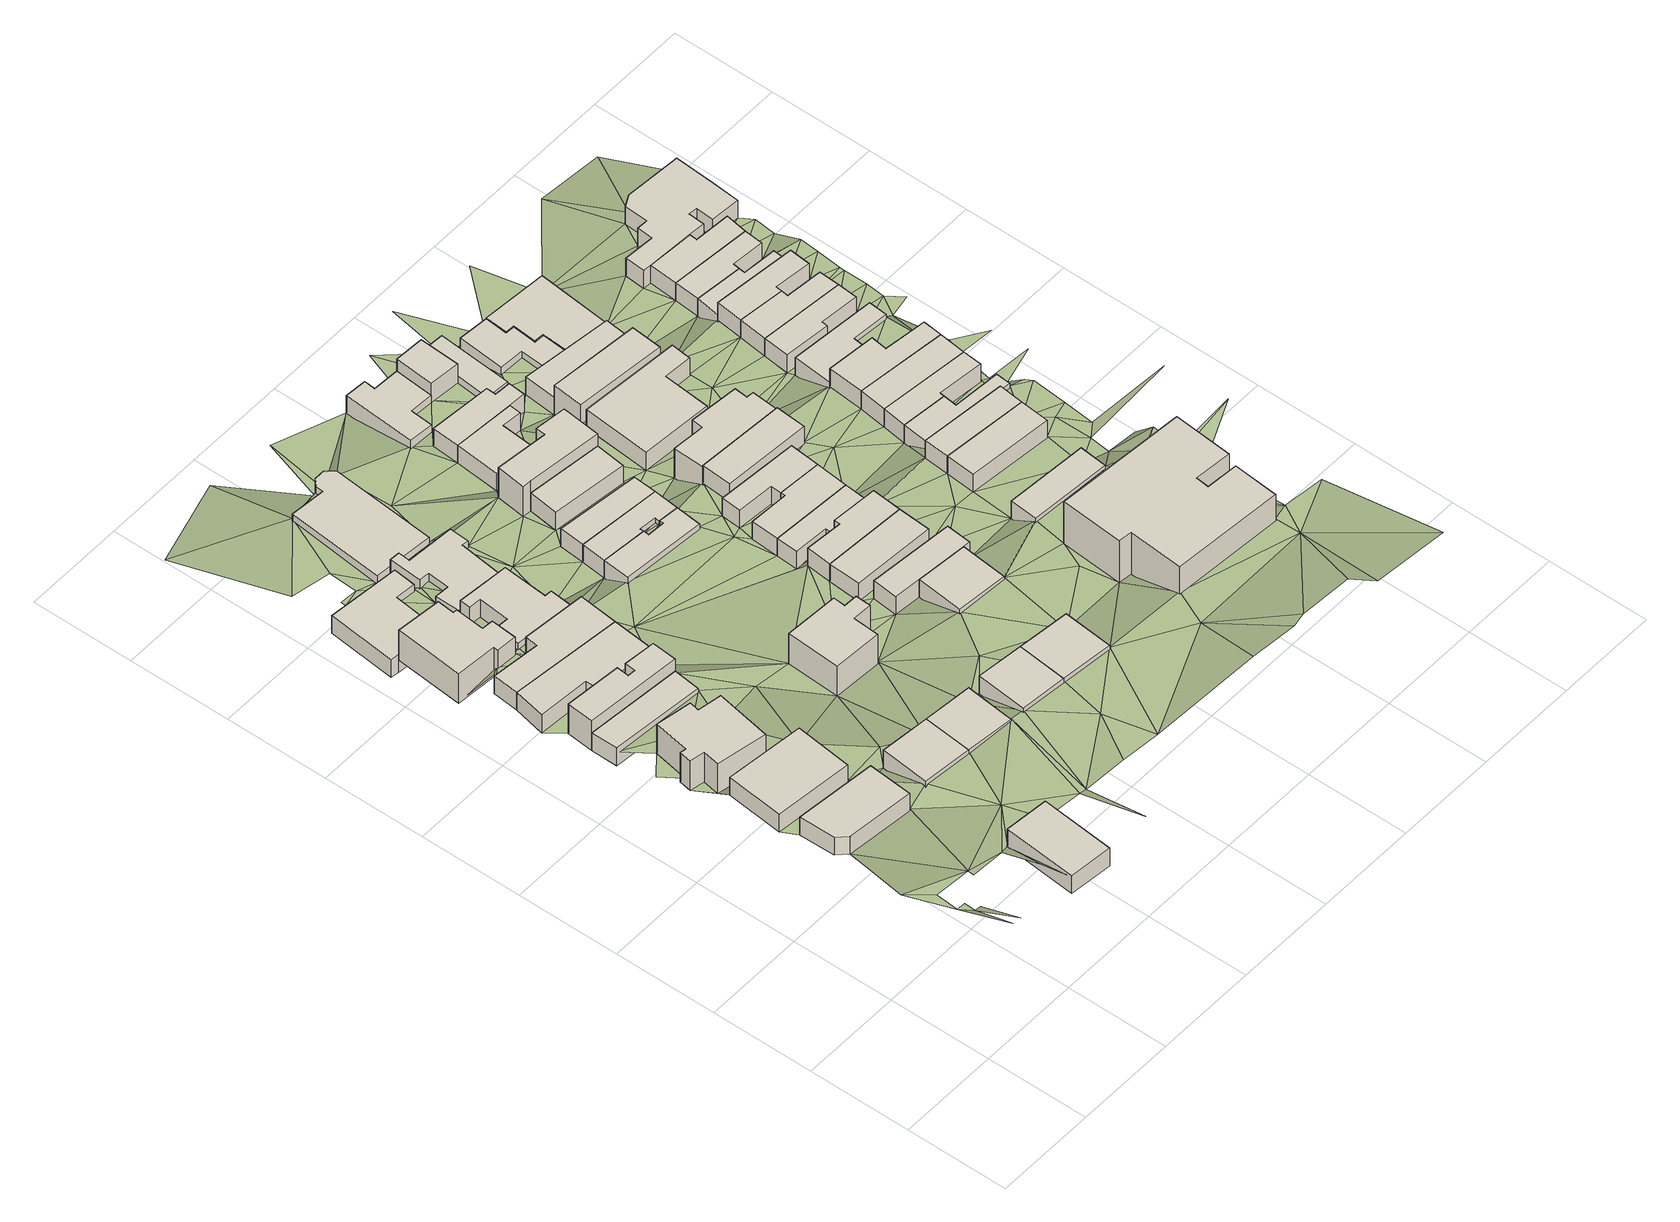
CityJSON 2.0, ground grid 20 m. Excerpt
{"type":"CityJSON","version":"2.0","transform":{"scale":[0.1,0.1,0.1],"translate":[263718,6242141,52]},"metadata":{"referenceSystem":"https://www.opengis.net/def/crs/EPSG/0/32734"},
"CityObjects":{
"building1":{"type":"Building","attributes":{"building":"retail","building:levels":1,"building_height":4.1,"plus_code":"4FRW3C8V+7G9","ground_height":68.25,"roof_height":72.35},"geometry":[{"type":"Solid","lod":"1","boundaries":[[[[0,1,2,3]],[[1,4,5,2]],[[4,6,7,5]],[[6,8,9,7]],[[8,0,3,9]],[[3,2,5,7,9]],[[8,6,4,1,0]]]]}]},
"building2":{"type":"Building","attributes":{"address":"18 Coronation Road Walmer Estate Cape Town","building":"house","building:levels":1,"building_height":4.1,"plus_code":"4FRW3C8V+4HW","ground_height":72.32,"roof_height":76.42},"geometry":[{"type":"Solid","lod":"1","boundaries":[[[[10,11,12,13]],[[11,14,15,12]],[[14,16,17,15]],[[16,10,13,17]],[[13,12,15,17]],[[16,14,11,10]]]]}]},
"building3":{"type":"Building","attributes":{"address":"Walmer Estate Cape Town","building":"house","building:levels":1,"building_height":4.1,"plus_code":"4FRW3C8V+8G4","ground_height":68.25,"roof_height":72.35},"geometry":[{"type":"Solid","lod":"1","boundaries":[[[[18,19,20,21]],[[19,22,23,20]],[[22,24,25,23]],[[24,18,21,25]],[[21,20,23,25]],[[24,22,19,18]]]]}]},
"building4":{"type":"Building","attributes":{"address":"59 Upper Park Road Walmer Estate Cape Town","building":"house","building:levels":2,"building_height":6.9,"plus_code":"4FRW3C8V+9G8","ground_height":65,"roof_height":71.9},"geometry":[{"type":"Solid","lod":"1","boundaries":[[[[26,27,28,29]],[[27,30,31,28]],[[30,32,33,31]],[[32,34,35,33]],[[34,36,37,35]],[[36,38,39,37]],[[38,40,41,39]],[[40,42,43,41]],[[42,44,45,43]],[[44,26,29,45]],[[29,28,31,33,35,37,39,41,43,45]],[[44,42,40,38,36,34,32,30,27,26]]]]}]},
"building5":{"type":"Building","attributes":{"address":"57 Upper Park Road Walmer Estate Cape Town","building":"house","building:levels":1,"building_height":4.1,"plus_code":"4FRW3C8V+CG9","ground_height":61.84,"roof_height":65.94},"geometry":[{"type":"Solid","lod":"1","boundaries":[[[[46,47,48,49]],[[47,50,51,48]],[[50,52,53,51]],[[52,46,49,53]],[[49,48,51,53]],[[52,50,47,46]]]]}]},
"building6":{"type":"Building","attributes":{"address":"55 Upper Park Road Walmer Estate Cape Town","building":"house","building:levels":2,"building_height":6.9,"plus_code":"4FRW3C8V+CGP","ground_height":61.84,"roof_height":68.74},"geometry":[{"type":"Solid","lod":"1","boundaries":[[[[47,46,54,55]],[[46,56,57,54]],[[56,58,59,57]],[[58,60,61,59]],[[60,62,63,61]],[[62,64,65,63]],[[64,66,67,65]],[[66,47,55,67]],[[55,54,57,59,61,63,65,67]],[[66,64,62,60,58,56,46,47]]]]}]},
"building7":{"type":"Building","attributes":{"address":"Walmer Estate Cape Town","building":"house","building:levels":1,"building_height":4.1,"plus_code":"4FRW3C8V+7J2","ground_height":68.68,"roof_height":72.78},"geometry":[{"type":"Solid","lod":"1","boundaries":[[[[68,69,70,71]],[[69,72,73,70]],[[72,74,75,73]],[[74,68,71,75]],[[71,70,73,75]],[[74,72,69,68]]]]}]},
"building8":{"type":"Building","attributes":{"address":"49A Upper Park Road Walmer Estate Cape Town","building":"house","building:levels":2,"building_height":6.9,"plus_code":"4FRW3C8V+GGR","ground_height":58.74,"roof_height":65.64},"geometry":[{"type":"Solid","lod":"1","boundaries":[[[[76,77,78,79]],[[77,80,81,78]],[[80,82,83,81]],[[82,84,85,83]],[[84,86,87,85]],[[86,88,89,87]],[[88,90,91,89]],[[90,92,93,91]],[[92,94,95,93]],[[94,76,79,95]],[[79,78,81,83,85,87,89,91,93,95]],[[94,92,90,88,86,84,82,80,77,76]]]]}]},
"building9":{"type":"Building","attributes":{"address":"53 Upper Park Road Walmer Estate Cape Town","building":"house","building:levels":1,"building_height":4.1,"plus_code":"4FRW3C8V+FG9","ground_height":61.84,"roof_height":65.94},"geometry":[{"type":"Solid","lod":"1","boundaries":[[[[96,97,98,99]],[[97,100,101,98]],[[100,102,103,101]],[[102,104,105,103]],[[104,106,107,105]],[[106,96,99,107]],[[99,98,101,103,105,107]],[[106,104,102,100,97,96]]]]}]},
"building10":{"type":"Building","attributes":{"address":"51 Upper Park Road Walmer Estate Cape Town","building":"house","building:levels":1,"building_height":4.1,"plus_code":"4FRW3C8V+FGX","ground_height":61.84,"roof_height":65.94},"geometry":[{"type":"Solid","lod":"1","boundaries":[[[[96,106,107,99]],[[106,108,109,107]],[[108,110,111,109]],[[110,112,113,111]],[[112,114,115,113]],[[114,96,99,115]],[[99,107,109,111,113,115]],[[114,112,110,108,106,96]]]]}]},
"building11":{"type":"Building","attributes":{"address":"49 Upper Park Road Walmer Estate Cape Town","building":"house","building:levels":1,"building_height":4.1,"plus_code":"4FRW3C8V+HGJ","ground_height":55.81,"roof_height":59.91},"geometry":[{"type":"Solid","lod":"1","boundaries":[[[[116,117,118,119]],[[117,120,121,118]],[[120,122,123,121]],[[122,124,125,123]],[[124,126,127,125]],[[126,128,129,127]],[[128,130,131,129]],[[130,132,133,131]],[[132,134,135,133]],[[134,116,119,135]],[[119,118,121,123,125,127,129,131,133,135]],[[134,132,130,128,126,124,122,120,117,116]]]]}]},
"building12":{"type":"Building","attributes":{"address":"Walmer Estate Cape Town","building":"house","building:levels":1,"building_height":4.1,"plus_code":"4FRW3C8V+7J5","ground_height":68.68,"roof_height":72.78},"geometry":[{"type":"Solid","lod":"1","boundaries":[[[[68,74,75,71]],[[74,136,137,75]],[[136,138,139,137]],[[138,68,71,139]],[[71,75,137,139]],[[138,136,74,68]]]]}]},
"building13":{"type":"Building","attributes":{"address":"52 Upper Coventry Road Walmer Estate Cape Town","building":"house","building:levels":1,"building_height":4.1,"plus_code":"4FRW3C8V+GHW","ground_height":58.74,"roof_height":62.84},"geometry":[{"type":"Solid","lod":"1","boundaries":[[[[140,141,142,143]],[[141,144,145,142]],[[144,146,147,145]],[[146,148,149,147]],[[148,150,151,149]],[[150,152,153,151]],[[152,154,155,153]],[[154,156,157,155]],[[156,158,159,157]],[[158,140,143,159]],[[143,142,145,147,149,151,153,155,157,159]],[[158,156,154,152,150,148,146,144,141,140]]]]}]},
"building14":{"type":"Building","attributes":{"address":"50 Upper Coventry Road Walmer Estate Cape Town","building":"house","building:levels":1,"building_height":4.1,"plus_code":"4FRW3C8V+HHP","ground_height":56.16,"roof_height":60.26},"geometry":[{"type":"Solid","lod":"1","boundaries":[[[[160,161,162,163]],[[161,164,165,162]],[[164,166,167,165]],[[166,168,169,167]],[[168,170,171,169]],[[170,172,173,171]],[[172,174,175,173]],[[174,176,177,175]],[[176,178,179,177]],[[178,180,181,179]],[[180,182,183,181]],[[182,160,163,183]],[[163,162,165,167,169,171,173,175,177,179,181,183]],[[182,180,178,176,174,172,170,168,166,164,161,160]]]]}]},
"building15":{"type":"Building","attributes":{"address":"85 Upper Coventry Road Walmer Estate Cape Town","building":"house","building:levels":2,"building_height":6.9,"plus_code":"4FRW3C8V+9M2","ground_height":65.37,"roof_height":72.27},"geometry":[{"type":"Solid","lod":"1","boundaries":[[[[184,185,186,187]],[[185,188,189,186]],[[188,190,191,189]],[[190,192,193,191]],[[192,194,195,193]],[[194,196,197,195]],[[196,198,199,197]],[[198,184,187,199]],[[187,186,189,191,193,195,197,199]],[[198,196,194,192,190,188,185,184]]]]}]},
"building16":{"type":"Building","attributes":{"address":"Walmer Estate Cape Town","building":"house","building:levels":1,"building_height":4.1,"plus_code":"4FRW3C8V+6MX","ground_height":69.29,"roof_height":73.39},"geometry":[{"type":"Solid","lod":"1","boundaries":[[[[200,201,202,203]],[[201,204,205,202]],[[204,206,207,205]],[[206,200,203,207]],[[203,202,205,207]],[[206,204,201,200]]]]}]},
"building17":{"type":"Building","attributes":{"address":"17 Lever Street Walmer Estate Cape Town","building":"house","building:levels":1,"building_height":4.1,"plus_code":"4FRW3C8V+MH4","ground_height":53.2,"roof_height":57.3},"geometry":[{"type":"Solid","lod":"1","boundaries":[[[[208,209,210,211]],[[209,212,213,210]],[[212,214,215,213]],[[214,216,217,215]],[[216,218,219,217]],[[218,220,221,219]],[[220,222,223,221]],[[222,208,211,223]],[[211,210,213,215,217,219,221,223]],[[222,220,218,216,214,212,209,208]]]]}]},
"building18":{"type":"Building","attributes":{"address":"Walmer Estate Cape Town","building":"house","building:levels":1,"building_height":4.1,"plus_code":"4FRW3C8V+6PX","ground_height":69.29,"roof_height":73.39},"geometry":[{"type":"Solid","lod":"1","boundaries":[[[[200,206,207,203]],[[206,224,225,207]],[[224,226,227,225]],[[226,200,203,227]],[[203,207,225,227]],[[226,224,206,200]]]]}]},
"building19":{"type":"Building","attributes":{"address":"75 Upper Coventry Road Walmer Estate Cape Town","building":"house","building:levels":1,"building_height":4.1,"plus_code":"4FRW3C8V+FMV","ground_height":59.08,"roof_height":63.18},"geometry":[{"type":"Solid","lod":"1","boundaries":[[[[228,229,230,231]],[[229,232,233,230]],[[232,234,235,233]],[[234,236,237,235]],[[236,238,239,237]],[[238,240,241,239]],[[240,242,243,241]],[[242,228,231,243]],[[231,230,233,235,237,239,241,243]],[[242,240,238,236,234,232,229,228]]]]}]},
"building20":{"type":"Building","attributes":{"address":"73 Upper Coventry Road Walmer Estate Cape Town","building":"house","building:levels":1,"building_height":4.1,"plus_code":"4FRW3C8V+GM8","ground_height":59.08,"roof_height":63.18},"geometry":[{"type":"Solid","lod":"1","boundaries":[[[[244,245,246,247]],[[245,228,231,246]],[[228,242,243,231]],[[242,248,249,243]],[[248,250,251,249]],[[250,236,237,251]],[[236,234,235,237]],[[234,244,247,235]],[[247,246,231,243,249,251,237,235]],[[234,236,250,248,242,228,245,244]]]]}]},
"building21":{"type":"Building","attributes":{"address":"71 Upper Coventry Road Walmer Estate Cape Town","building":"house","building:levels":1,"building_height":4.1,"plus_code":"4FRW3C8V+GMP","ground_height":59.08,"roof_height":63.18},"geometry":[{"type":"Solid","lod":"1","boundaries":[[[[245,244,247,246]],[[244,252,253,247]],[[252,254,255,253]],[[254,245,246,255]],[[246,247,253,255]],[[254,252,244,245]]]]}]},
"building22":{"type":"Building","attributes":{"address":"70 Upper Duke Street Walmer Estate Cape Town","building":"house","building:levels":1,"building_height":4.1,"plus_code":"4FRW3C8V+8QJ","ground_height":65.81,"roof_height":69.91},"geometry":[{"type":"Solid","lod":"1","boundaries":[[[[256,257,258,259]],[[257,260,261,258]],[[260,262,263,261]],[[262,256,259,263]],[[259,258,261,263]],[[262,260,257,256]]]]}]},
"building23":{"type":"Building","attributes":{"address":"68 Upper Duke Street Walmer Estate Cape Town","building":"house","building:levels":1,"building_height":4.1,"plus_code":"4FRW3C8V+9Q2","ground_height":65.81,"roof_height":69.91},"geometry":[{"type":"Solid","lod":"1","boundaries":[[[[257,256,259,258]],[[256,264,265,259]],[[264,266,267,265]],[[266,268,269,267]],[[268,270,271,269]],[[270,257,258,271]],[[258,259,265,267,269,271]],[[270,268,266,264,256,257]]]]}]},
"building24":{"type":"Building","attributes":{"address":"66A Upper Duke Street Walmer Estate Cape Town","building":"house","building:levels":1,"building_height":4.1,"plus_code":"4FRW3C8V+9PQ","ground_height":65.81,"roof_height":69.91},"geometry":[{"type":"Solid","lod":"1","boundaries":[[[[272,273,274,275]],[[273,276,277,274]],[[276,278,279,277]],[[278,272,275,279]],[[275,274,277,279]],[[278,276,273,272]]]]}]},
"building25":{"type":"Building","attributes":{"address":"69 Upper Coventry Road Walmer Estate Cape Town","building":"house","building:levels":1,"building_height":4.1,"plus_code":"4FRW3C8V+HM9","ground_height":59.08,"roof_height":63.18},"geometry":[{"type":"Solid","lod":"1","boundaries":[[[[280,281,282,283]],[[281,284,285,282]],[[284,286,287,285]],[[286,280,283,287]],[[283,282,285,287]],[[286,284,281,280]]]]}]},
"building26":{"type":"Building","attributes":{"address":"66 Upper Duke Street Walmer Estate Cape Town","building":"house","building:levels":1,"building_height":4.1,"plus_code":"4FRW3C8V+CP5","ground_height":65.81,"roof_height":69.91},"geometry":[{"type":"Solid","lod":"1","boundaries":[[[[288,289,290,291]],[[289,292,293,290]],[[292,294,295,293]],[[294,273,274,295]],[[273,272,275,274]],[[272,288,291,275]],[[291,290,293,295,274,275]],[[272,273,294,292,289,288]]]]}]},
"building27":{"type":"Building","attributes":{"address":"67 Upper Coventry Road Walmer Estate Cape Town","building":"house","building:levels":2,"building_height":6.9,"plus_code":"4FRW3C8V+HMQ","ground_height":59.08,"roof_height":65.98},"geometry":[{"type":"Solid","lod":"1","boundaries":[[[[281,280,296,297]],[[280,298,299,296]],[[298,300,301,299]],[[300,302,303,301]],[[302,304,305,303]],[[304,306,307,305]],[[306,281,297,307]],[[297,296,299,301,303,305,307]],[[306,304,302,300,298,280,281]]]]}]},
"building28":{"type":"Building","attributes":{"address":"64 Upper Duke Street Walmer Estate Cape Town","building":"house","building:levels":1,"building_height":4.1,"plus_code":"4FRW3C8V+CQC","ground_height":62.55,"roof_height":66.65},"geometry":[{"type":"Solid","lod":"1","boundaries":[[[[308,309,310,311]],[[309,312,313,310]],[[312,314,315,313]],[[314,316,317,315]],[[316,318,319,317]],[[318,308,311,319]],[[311,310,313,315,317,319]],[[318,316,314,312,309,308]]]]}]},
"building29":{"type":"Building","attributes":{"address":"Upper Coventry Road Walmer Estate Cape Town","building":"house","building:levels":1,"building_height":4.1,"plus_code":"4FRW3C8V+JM8","ground_height":56.48,"roof_height":60.58},"geometry":[{"type":"Solid","lod":"1","boundaries":[[[[320,321,322,323]],[[321,324,325,322]],[[324,326,327,325]],[[326,328,329,327]],[[328,330,331,329]],[[330,320,323,331]],[[323,322,325,327,329,331]],[[330,328,326,324,321,320]]]]}]},
"building30":{"type":"Building","attributes":{"address":"62 Upper Duke Street Walmer Estate Cape Town","building":"house","building:levels":1,"building_height":4.1,"plus_code":"4FRW3C8V+CQR","ground_height":62.55,"roof_height":66.65},"geometry":[{"type":"Solid","lod":"1","boundaries":[[[[332,333,334,335]],[[333,336,337,334]],[[336,338,339,337]],[[338,309,310,339]],[[309,308,311,310]],[[308,332,335,311]],[[335,334,337,339,310,311]],[[308,309,338,336,333,332]]]]}]},
"building31":{"type":"Building","attributes":{"address":"60 Upper Duke Street Walmer Estate Cape Town","building":"house","building:levels":1,"building_height":4.1,"plus_code":"4FRW3C8V+FQC","ground_height":62.55,"roof_height":66.65},"geometry":[{"type":"Solid","lod":"1","boundaries":[[[[333,332,335,334]],[[332,340,341,335]],[[340,342,343,341]],[[342,344,345,343]],[[344,346,347,345]],[[346,333,334,347]],[[334,335,341,343,345,347]],[[346,344,342,340,332,333]]]]}]},
"building32":{"type":"Building","attributes":{"address":"15 Lever Street Walmer Estate Cape Town","building":"house","building:levels":1,"building_height":4.1,"plus_code":"4FRW3C8V+MMX","ground_height":53.61,"roof_height":57.71},"geometry":[{"type":"Solid","lod":"1","boundaries":[[[[348,349,350,351]],[[349,352,353,350]],[[352,354,355,353]],[[354,356,357,355]],[[356,358,359,357]],[[358,360,361,359]],[[360,362,363,361]],[[362,348,351,363]],[[351,350,353,355,357,359,361,363]],[[362,360,358,356,354,352,349,348]]]]}]},
"building33":{"type":"Building","attributes":{"address":"Upper Coventry Road Walmer Estate Cape Town","building":"house","building:levels":1,"building_height":4.1,"plus_code":"4FRW3C8V+JPR","ground_height":56.48,"roof_height":60.58},"geometry":[{"type":"Solid","lod":"1","boundaries":[[[[321,320,323,322]],[[320,364,365,323]],[[364,366,367,365]],[[366,368,369,367]],[[368,370,371,369]],[[370,372,373,371]],[[372,321,322,373]],[[322,323,365,367,369,371,373]],[[372,370,368,366,364,320,321]]]]}]},
"building34":{"type":"Building","attributes":{"address":"58 Upper Duke Street Walmer Estate Cape Town","building":"house","building:levels":1,"building_height":4.1,"plus_code":"4FRW3C8V+FQW","ground_height":62.55,"roof_height":66.65},"geometry":[{"type":"Solid","lod":"1","boundaries":[[[[374,375,376,377]],[[375,378,379,376]],[[378,380,381,379]],[[380,374,377,381]],[[377,376,379,381]],[[380,378,375,374]]]]}]},
"building35":{"type":"Building","attributes":{"address":"13 Lever Street Walmer Estate Cape Town","building":"house","building:levels":2,"building_height":6.9,"plus_code":"4FRW3C8V+MPV","ground_height":53.61,"roof_height":60.51},"geometry":[{"type":"Solid","lod":"1","boundaries":[[[[382,348,383,384]],[[348,362,385,383]],[[362,386,387,385]],[[386,382,384,387]],[[384,383,385,387]],[[386,362,348,382]]]]}]},
"building36":{"type":"Building","attributes":{"address":"56 Upper Duke Street Walmer Estate Cape Town","building":"house","building:levels":2,"building_height":6.9,"plus_code":"4FRW3C8V+GQ8","ground_height":59.35,"roof_height":66.25},"geometry":[{"type":"Solid","lod":"1","boundaries":[[[[388,389,390,391]],[[389,392,393,390]],[[392,394,395,393]],[[394,396,397,395]],[[396,398,399,397]],[[398,400,401,399]],[[400,402,403,401]],[[402,388,391,403]],[[391,390,393,395,397,399,401,403]],[[402,400,398,396,394,392,389,388]]]]}]},
"building37":{"type":"Building","attributes":{"address":"39 Coronation Road Walmer Estate Cape Town","building":"apartments","building:levels":3,"building:flats":"12","building_height":9.7,"plus_code":"4FRW3C8V+7V4","ground_height":69.67,"roof_height":79.37},"geometry":[{"type":"Solid","lod":"1","boundaries":[[[[404,405,406,407]],[[405,408,409,406]],[[408,410,411,409]],[[410,412,413,411]],[[412,414,415,413]],[[414,416,417,415]],[[416,418,419,417]],[[418,420,421,419]],[[420,422,423,421]],[[422,404,407,423]],[[407,406,409,411,413,415,417,419,421,423]],[[422,420,418,416,414,412,410,408,405,404]]]]}]},
"building38":{"type":"Building","attributes":{"address":"11 Lever Street Walmer Estate Cape Town","building":"house","building:levels":1,"building_height":4.1,"plus_code":"4FRW3C8V+MPX","ground_height":53.61,"roof_height":57.71},"geometry":[{"type":"Solid","lod":"1","boundaries":[[[[382,386,424,425]],[[386,426,427,424]],[[426,428,429,427]],[[428,430,431,429]],[[430,382,425,431]],[[425,424,427,429,431]],[[430,428,426,386,382]]]]}]},
"building39":{"type":"Building","attributes":{"address":"54 Upper Duke Street Walmer Estate Cape Town","building":"house","building:levels":1,"building_height":4.1,"plus_code":"4FRW3C8V+HQ3","ground_height":59.35,"roof_height":63.45},"geometry":[{"type":"Solid","lod":"1","boundaries":[[[[432,433,434,435]],[[433,436,437,434]],[[436,438,439,437]],[[438,440,441,439]],[[440,442,443,441]],[[442,432,435,443]],[[435,434,437,439,441,443]],[[442,440,438,436,433,432]]]]}]},
"building40":{"type":"Building","attributes":{"address":"Upper Duke Street Walmer Estate Cape Town","building":"house","building:levels":1,"building_height":4.1,"plus_code":"4FRW3C8V+8VM","ground_height":66.1,"roof_height":70.2},"geometry":[{"type":"Solid","lod":"1","boundaries":[[[[444,445,446,447]],[[445,448,449,446]],[[448,450,451,449]],[[450,444,447,451]],[[447,446,449,451]],[[450,448,445,444]]]]}]},
"building41":{"type":"Building","attributes":{"address":"52 Upper Duke Street Walmer Estate Cape Town","building":"house","building:levels":2,"building_height":6.9,"plus_code":"4FRW3C8V+JQ4","ground_height":56.48,"roof_height":63.38},"geometry":[{"type":"Solid","lod":"1","boundaries":[[[[452,453,454,455]],[[453,456,457,454]],[[456,458,459,457]],[[458,452,455,459]],[[455,454,457,459]],[[458,456,453,452]]]]}]},
"building42":{"type":"Building","attributes":{"address":"50 Upper Duke Street Walmer Estate Cape Town","building":"house","building:levels":1,"building_height":4.1,"plus_code":"4FRW3C8V+JQG","ground_height":56.48,"roof_height":60.58},"geometry":[{"type":"Solid","lod":"1","boundaries":[[[[453,452,460,461]],[[452,462,463,460]],[[462,464,465,463]],[[464,453,461,465]],[[461,460,463,465]],[[464,462,452,453]]]]}]},
"building43":{"type":"Building","attributes":{"address":"7 Lever Street Walmer Estate Cape Town","building":"house","building:levels":1,"building_height":4.1,"plus_code":"4FRW3C8V+MQF","ground_height":53.61,"roof_height":57.71},"geometry":[{"type":"Solid","lod":"1","boundaries":[[[[466,467,468,469]],[[467,470,471,468]],[[470,472,473,471]],[[472,474,475,473]],[[474,476,477,475]],[[476,478,479,477]],[[478,480,481,479]],[[480,482,483,481]],[[482,484,485,483]],[[484,466,469,485]],[[469,468,471,473,475,477,479,481,483,485]],[[484,482,480,478,476,474,472,470,467,466]]]]}]},
"building44":{"type":"Building","attributes":{"address":"75 Upper Duke Street Walmer Estate Cape Town","building":"house","building:levels":1,"building_height":4.1,"plus_code":"4FRW3C8V+9VM","ground_height":66.1,"roof_height":70.2},"geometry":[{"type":"Solid","lod":"1","boundaries":[[[[486,487,488,489]],[[487,490,491,488]],[[490,492,493,491]],[[492,486,489,493]],[[489,488,491,493]],[[492,490,487,486]]]]}]},
"building45":{"type":"Building","attributes":{"address":"73 Upper Duke Street Walmer Estate Cape Town","building":"house","building:levels":1,"building_height":4.1,"plus_code":"4FRW3C8V+9VW","ground_height":66.1,"roof_height":70.2},"geometry":[{"type":"Solid","lod":"1","boundaries":[[[[487,486,489,488]],[[486,494,495,489]],[[494,496,497,495]],[[496,487,488,497]],[[488,489,495,497]],[[496,494,486,487]]]]}]},
"building46":{"type":"Building","attributes":{"address":"71 Upper Duke Street Walmer Estate Cape Town","building":"house","building:levels":1,"building_height":4.1,"plus_code":"4FRW3C8V+CVG","ground_height":62.85,"roof_height":66.95},"geometry":[{"type":"Solid","lod":"1","boundaries":[[[[498,499,500,501]],[[499,502,503,500]],[[502,504,505,503]],[[504,506,507,505]],[[506,508,509,507]],[[508,498,501,509]],[[501,500,503,505,507,509]],[[508,506,504,502,499,498]]]]}]},
"building47":{"type":"Building","attributes":{"address":"7 Upper Duke Street Walmer Estate Cape Town","building":"house","building:levels":1,"building_height":4.1,"plus_code":"4FRW3C8V+MR7","ground_height":53.79,"roof_height":57.89},"geometry":[{"type":"Solid","lod":"1","boundaries":[[[[510,511,512,513]],[[511,514,515,512]],[[514,516,517,515]],[[516,518,519,517]],[[518,520,521,519]],[[520,522,523,521]],[[522,524,525,523]],[[524,510,513,525]],[[513,512,515,517,519,521,523,525]],[[524,522,520,518,516,514,511,510]]]]}]},
"building48":{"type":"Building","attributes":{"address":"69 Upper Duke Street Walmer Estate Cape Town","building":"house","building:levels":1,"building_height":4.1,"plus_code":"4FRW3C8V+CVX","ground_height":62.85,"roof_height":66.95},"geometry":[{"type":"Solid","lod":"1","boundaries":[[[[499,498,501,500]],[[498,526,527,501]],[[526,528,529,527]],[[528,530,531,529]],[[530,532,533,531]],[[532,499,500,533]],[[500,501,527,529,531,533]],[[532,530,528,526,498,499]]]]}]},
"building49":{"type":"Building","attributes":{"address":"67 Upper Duke Street Walmer Estate Cape Town","building":"house","building:levels":1,"building_height":4.1,"plus_code":"4FRW3C8V+FV5","ground_height":62.85,"roof_height":66.95},"geometry":[{"type":"Solid","lod":"1","boundaries":[[[[532,530,531,533]],[[530,534,535,531]],[[534,536,537,535]],[[536,532,533,537]],[[533,531,535,537]],[[536,534,530,532]]]]}]},
"building50":{"type":"Building","attributes":{"address":"65 Upper Duke Street Walmer Estate Cape Town","building":"house","building:levels":1,"building_height":4.1,"plus_code":"4FRW3C8V+FVH","ground_height":62.85,"roof_height":66.95},"geometry":[{"type":"Solid","lod":"1","boundaries":[[[[536,534,535,537]],[[534,538,539,535]],[[538,540,541,539]],[[540,542,543,541]],[[542,544,545,543]],[[544,536,537,545]],[[537,535,539,541,543,545]],[[544,542,540,538,534,536]]]]}]},
"building51":{"type":"Building","attributes":{"address":"63 Upper Duke Street Walmer Estate Cape Town","building":"house","building:levels":1,"building_height":4.1,"plus_code":"4FRW3C8V+GW6","ground_height":59.63,"roof_height":63.73},"geometry":[{"type":"Solid","lod":"1","boundaries":[[[[546,547,548,549]],[[547,550,551,548]],[[550,552,553,551]],[[552,554,555,553]],[[554,556,557,555]],[[556,546,549,557]],[[549,548,551,553,555,557]],[[556,554,552,550,547,546]]]]}]},
"building52":{"type":"Building","attributes":{"address":"61 Upper Duke Street Walmer Estate Cape Town","building":"house","building:levels":1,"building_height":4.1,"plus_code":"4FRW3C8V+GWJ","ground_height":59.63,"roof_height":63.73},"geometry":[{"type":"Solid","lod":"1","boundaries":[[[[558,559,560,561]],[[559,562,563,560]],[[562,564,565,563]],[[564,566,567,565]],[[566,568,569,567]],[[568,558,561,569]],[[561,560,563,565,567,569]],[[568,566,564,562,559,558]]]]}]},
"building53":{"type":"Building","attributes":{"address":"59 Upper Duke Street Walmer Estate Cape Town","building":"house","building:levels":1,"building_height":4.1,"plus_code":"4FRW3C8V+HW2","ground_height":59.63,"roof_height":63.73},"geometry":[{"type":"Solid","lod":"1","boundaries":[[[[570,558,561,571]],[[558,568,569,561]],[[568,572,573,569]],[[572,574,575,573]],[[574,576,577,575]],[[576,570,571,577]],[[571,561,569,573,575,577]],[[576,574,572,568,558,570]]]]}]},
"building54":{"type":"Building","attributes":{"address":"57 Upper Duke Street Walmer Estate Cape Town","building":"house","building:levels":1,"building_height":4.1,"plus_code":"4FRW3C8V+HWC","ground_height":59.63,"roof_height":63.73},"geometry":[{"type":"Solid","lod":"1","boundaries":[[[[578,570,571,579]],[[570,576,577,571]],[[576,580,581,577]],[[580,582,583,581]],[[582,584,585,583]],[[584,578,579,585]],[[579,571,577,581,583,585]],[[584,582,580,576,570,578]]]]}]},
"building55":{"type":"Building","attributes":{"address":"55 Upper Duke Street Walmer Estate Cape Town","building":"house","building:levels":1,"building_height":4.1,"plus_code":"4FRW3C8V+HWM","ground_height":56.69,"roof_height":60.79},"geometry":[{"type":"Solid","lod":"1","boundaries":[[[[586,587,588,589]],[[587,590,591,588]],[[590,592,593,591]],[[592,594,595,593]],[[594,596,597,595]],[[596,586,589,597]],[[589,588,591,593,595,597]],[[596,594,592,590,587,586]]]]}]},
"building56":{"type":"Building","attributes":{"address":"53 Upper Duke Street Walmer Estate Cape Town","building":"house","building:levels":1,"building_height":4.1,"plus_code":"4FRW3C8V+JW3","ground_height":56.69,"roof_height":60.79},"geometry":[{"type":"Solid","lod":"1","boundaries":[[[[598,587,588,599]],[[587,586,589,588]],[[586,600,601,589]],[[600,602,603,601]],[[602,604,605,603]],[[604,598,599,605]],[[599,588,589,601,603,605]],[[604,602,600,586,587,598]]]]}]},
"building57":{"type":"Building","attributes":{"address":"51 Upper Duke Street Walmer Estate Cape Town","building":"house","building:levels":1,"building_height":4.1,"plus_code":"4FRW3C8V+JWF","ground_height":56.69,"roof_height":60.79},"geometry":[{"type":"Solid","lod":"1","boundaries":[[[[606,598,599,607]],[[598,604,605,599]],[[604,608,609,605]],[[608,610,611,609]],[[610,612,613,611]],[[612,606,607,613]],[[607,599,605,609,611,613]],[[612,610,608,604,598,606]]]]}]},
"building58":{"type":"Building","attributes":{"address":"49 Upper Duke Street Walmer Estate Cape Town","building":"house","building:levels":1,"building_height":4.1,"plus_code":"4FRW3C8V+MW5","ground_height":56.69,"roof_height":60.79},"geometry":[{"type":"Solid","lod":"1","boundaries":[[[[614,615,616,617]],[[615,618,619,616]],[[618,620,621,619]],[[620,622,623,621]],[[622,624,625,623]],[[624,626,627,625]],[[626,628,629,627]],[[628,606,607,629]],[[606,612,613,607]],[[612,630,631,613]],[[630,632,633,631]],[[632,634,635,633]],[[634,636,637,635]],[[636,638,639,637]],[[638,640,641,639]],[[640,614,617,641]],[[617,616,619,621,623,625,627,629,607,613,631,633,635,637,639,641]],[[640,638,636,634,632,630,612,606,628,626,624,622,620,618,615,614]]]]}]},
"terrain1":{"type":"TINRelief","geometry":[{"type":"CompositeSurface","lod":"1","boundaries":[[[642,643,644]],[[645,644,646]],[[647,648,643]],[[649,644,643]],[[650,645,646]],[[645,650,4]],[[651,650,652]],[[653,11,654]],[[650,655,4]],[[0,656,22]],[[42,38,19]],[[11,651,654]],[[40,38,42]],[[657,650,651]],[[32,658,34]],[[19,659,42]],[[657,655,650]],[[651,11,657]],[[660,656,0]],[[32,30,661]],[[659,19,662]],[[10,657,11]],[[655,663,660]],[[657,663,655]],[[66,100,97]],[[656,660,69]],[[69,660,663]],[[30,664,661]],[[66,102,100]],[[10,665,657]],[[666,30,27]],[[102,66,64]],[[666,659,662]],[[657,667,663]],[[662,656,668]],[[69,668,656]],[[669,80,77]],[[112,669,114]],[[666,664,30]],[[670,665,671]],[[62,672,64]],[[672,62,673]],[[662,674,666]],[[69,68,668]],[[675,669,112]],[[657,665,676]],[[667,657,676]],[[677,102,64]],[[662,668,184]],[[112,110,675]],[[666,674,664]],[[678,675,110]],[[677,64,672]],[[678,86,675]],[[90,88,86]],[[676,665,670]],[[94,92,90]],[[86,678,150]],[[184,674,662]],[[90,86,150]],[[679,664,674]],[[184,668,68]],[[680,677,672]],[[681,94,90]],[[150,144,90]],[[681,90,144]],[[682,132,130]],[[677,680,679]],[[678,110,683]],[[150,684,144]],[[685,686,687]],[[688,689,682]],[[676,670,690]],[[681,144,141]],[[687,686,691]],[[681,141,691]],[[144,684,692]],[[674,198,679]],[[693,670,694]],[[677,679,198]],[[691,141,687]],[[685,687,695]],[[130,688,682]],[[690,670,693]],[[110,696,683]],[[674,184,198]],[[697,698,699]],[[700,695,687]],[[677,701,702]],[[68,703,184]],[[687,704,700]],[[705,688,706]],[[130,706,688]],[[676,690,707]],[[677,198,701]],[[130,695,700]],[[698,697,705]],[[703,68,707]],[[708,700,704]],[[701,696,702]],[[174,130,700]],[[130,174,706]],[[709,693,694]],[[707,690,201]],[[172,706,174]],[[698,705,706]],[[710,711,712]],[[713,690,693]],[[701,714,696]],[[699,698,715]],[[716,706,172]],[[228,683,696]],[[201,717,707]],[[228,712,683]],[[718,710,712]],[[716,172,170]],[[717,703,707]],[[718,719,710]],[[228,696,714]],[[294,701,198]],[[709,720,693]],[[716,170,721]],[[718,712,245]],[[201,200,717]],[[722,723,703]],[[724,719,718]],[[245,712,228]],[[720,713,693]],[[294,198,725]],[[726,727,725]],[[698,214,715]],[[698,728,729]],[[703,270,722]],[[730,703,717]],[[731,714,701]],[[214,698,729]],[[724,718,306]],[[245,254,718]],[[727,276,725]],[[722,270,727]],[[270,703,730]],[[718,254,284]],[[724,304,721]],[[200,732,717]],[[304,716,721]],[[733,716,734]],[[701,294,312]],[[284,306,718]],[[273,725,276]],[[720,709,735]],[[701,312,309]],[[268,727,270]],[[304,734,716]],[[727,268,276]],[[732,730,717]],[[701,309,731]],[[306,304,724]],[[736,735,709]],[[273,294,725]],[[212,737,214]],[[270,730,257]],[[281,306,284]],[[714,731,738]],[[324,734,304]],[[733,734,739]],[[740,741,742]],[[743,744,740]],[[284,254,745]],[[742,741,746]],[[732,747,730]],[[742,743,740]],[[276,268,748]],[[321,734,324]],[[354,212,733]],[[732,720,418]],[[312,294,289]],[[734,321,739]],[[354,737,212]],[[309,338,731]],[[749,720,735]],[[736,750,735]],[[289,294,292]],[[304,751,324]],[[344,731,338]],[[731,342,738]],[[289,314,312]],[[738,342,752]],[[739,354,733]],[[284,745,753]],[[344,342,731]],[[749,418,720]],[[754,747,732]],[[748,268,755]],[[333,344,338]],[[372,739,321]],[[751,756,324]],[[735,750,757]],[[418,754,732]],[[324,756,326]],[[342,375,752]],[[752,375,758]],[[759,747,760]],[[372,761,739]],[[333,338,336]],[[342,378,375]],[[344,333,346]],[[745,758,402]],[[436,753,745]],[[402,758,375]],[[754,416,747]],[[762,760,747]],[[763,326,756]],[[749,420,418]],[[764,753,436]],[[436,745,402]],[[765,378,342]],[[761,372,370]],[[330,328,326]],[[418,416,754]],[[762,747,416]],[[766,761,767]],[[326,763,330]],[[748,755,768]],[[768,769,748]],[[445,755,760]],[[749,735,770]],[[757,770,735]],[[764,436,433]],[[763,764,433]],[[769,768,771]],[[767,761,370]],[[772,436,402]],[[760,762,445]],[[348,352,349]],[[768,755,445]],[[763,433,773]],[[330,763,453]],[[364,320,330]],[[402,774,772]],[[767,370,775]],[[453,763,773]],[[378,765,776]],[[775,370,368]],[[330,453,364]],[[757,777,770]],[[771,496,778]],[[775,779,767]],[[775,368,366]],[[768,487,771]],[[772,780,436]],[[781,782,778]],[[768,445,490]],[[453,464,364]],[[783,775,366]],[[464,366,364]],[[781,765,782]],[[487,496,771]],[[416,784,762]],[[770,777,785]],[[487,768,490]],[[348,382,786]],[[770,787,749]],[[366,464,783]],[[433,788,773]],[[781,776,765]],[[778,499,781]],[[499,778,496]],[[780,772,789]],[[783,464,790]],[[430,786,382]],[[791,490,445]],[[783,790,792]],[[783,792,430]],[[770,785,793]],[[467,430,792]],[[792,790,794]],[[416,795,784]],[[796,797,789]],[[776,781,536]],[[496,798,499]],[[799,800,801]],[[780,789,802]],[[780,802,803]],[[433,804,788]],[[805,776,544]],[[532,781,499]],[[806,787,770]],[[464,807,790]],[[795,416,808]],[[430,467,510]],[[544,797,805]],[[781,532,536]],[[799,787,806]],[[799,809,800]],[[490,791,810]],[[803,802,811]],[[812,430,510]],[[813,798,496]],[[536,544,776]],[[797,559,789]],[[806,809,799]],[[814,790,807]],[[815,806,770]],[[793,815,770]],[[802,789,559]],[[791,784,816]],[[806,817,809]],[[788,804,818]],[[556,797,544]],[[784,795,819]],[[816,784,819]],[[797,556,559]],[[570,811,802]],[[820,810,791]],[[821,814,807]],[[809,817,808]],[[820,791,816]],[[804,811,570]],[[802,559,558]],[[813,822,798]],[[821,807,818]],[[802,558,570]],[[819,823,816]],[[810,824,825]],[[824,810,820]],[[818,804,587]],[[826,823,819]],[[827,828,829]],[[795,808,830]],[[831,824,820]],[[832,829,833]],[[823,834,816]],[[804,570,578]],[[822,813,825]],[[835,510,524]],[[825,824,836]],[[821,818,598]],[[817,830,808]],[[556,837,559]],[[804,578,587]],[[824,831,836]],[[828,833,829]],[[825,836,838]],[[822,825,838]],[[598,818,587]],[[831,820,839]],[[524,821,626]],[[828,822,840]],[[838,841,822]],[[628,821,598]],[[822,841,840]],[[833,828,842]],[[843,844,845]],[[821,628,626]],[[828,840,842]],[[556,846,837]],[[833,842,847]],[[847,848,833]],[[843,849,850]],[[848,847,851]],[[848,851,852]],[[849,843,845]],[[628,598,606]],[[853,837,854]],[[855,842,840]],[[851,856,852]],[[622,524,626]],[[852,856,845]],[[837,846,854]],[[856,851,857]],[[858,859,860]],[[861,845,856]],[[849,845,861]],[[862,863,858]],[[618,524,622]],[[861,846,849]],[[626,624,622]],[[862,858,860]],[[846,864,854]],[[618,865,524]],[[864,846,861]],[[866,854,867]],[[586,868,869]],[[600,586,602]],[[854,864,867]],[[866,870,860]],[[864,861,871]],[[622,620,618]],[[862,860,872]],[[869,602,586]],[[870,866,867]],[[612,610,630]],[[872,860,870]],[[862,873,874]],[[610,636,630]],[[862,872,873]],[[869,874,875]],[[865,618,615]],[[610,608,636]],[[875,602,869]],[[875,874,873]],[[632,630,634]],[[634,630,636]],[[602,876,604]],[[876,602,875]],[[638,636,608]],[[604,877,608]],[[877,604,876]],[[878,865,615]],[[877,638,608]],[[614,879,615]],[[615,879,878]]]}]}
},
"vertices":[
[75,450,162],[76,380,162],[76,380,203],[75,450,203],[94,361,162],[94,361,203],[226,348,162],[226,348,203],[233,434,162],[233,434,203],
[321,147,203],[236,155,203],[236,155,244],[321,147,244],[222,11,203],[222,11,244],[307,3,203],[307,3,244],
[224,574,162],[71,591,162],[71,591,203],[224,574,203],[59,479,162],[59,479,203],[211,463,162],[211,463,203],
[202,717,130],[155,725,130],[155,725,199],[202,717,199],[159,744,130],[159,744,199],[90,756,130],[90,756,199],[77,686,130],[77,686,199],[66,688,130],[66,688,199],[62,664,130],[62,664,199],[90,659,130],[90,659,199],[84,626,130],[84,626,199],[182,608,130],[182,608,199],
[240,842,98],[52,859,98],[52,859,139],[240,842,139],[52,807,98],[52,807,139],[234,790,98],[234,790,139],
[240,842,167],[52,859,167],[244,891,98],[244,891,167],[182,897,98],[182,897,167],[180,876,98],[180,876,167],[165,877,98],[165,877,167],[167,901,98],[167,901,167],[57,911,98],[57,911,167],
[364,428,167],[268,437,167],[268,437,208],[364,428,208],[259,342,167],[259,342,208],[355,333,167],[355,333,208],
[31,1239,67],[19,1105,67],[19,1105,136],[31,1239,136],[98,1099,67],[98,1099,136],[97,1090,67],[97,1090,136],[137,1087,67],[137,1087,136],[141,1137,67],[141,1137,136],[119,1139,67],[119,1139,136],[124,1196,67],[124,1196,136],[116,1197,67],[116,1197,136],[119,1230,67],[119,1230,136],
[44,1007,98],[31,945,98],[31,945,139],[44,1007,139],[132,937,98],[132,937,139],[133,912,98],[133,912,139],[254,900,98],[254,900,139],[262,984,98],[262,984,139],
[270,1060,98],[270,1060,139],[146,1072,98],[146,1072,139],[143,1047,98],[143,1047,139],[49,1057,98],[49,1057,139],
[31,1239,38],[119,1230,38],[119,1230,79],[31,1239,79],[154,1226,38],[154,1226,79],[157,1255,38],[157,1255,79],[118,1259,38],[118,1259,79],[125,1321,38],[125,1321,79],[164,1317,38],[164,1317,79],[169,1361,38],[169,1361,79],[29,1375,38],[29,1375,79],[15,1241,38],[15,1241,79],
[449,323,167],[449,323,208],[459,419,167],[459,419,208],
[264,1212,67],[163,1221,67],[163,1221,108],[264,1212,108],[161,1200,67],[161,1200,108],[185,1198,67],[185,1198,108],[180,1138,67],[180,1138,108],[154,1140,67],[154,1140,108],[150,1091,67],[150,1091,108],[267,1081,67],[267,1081,108],[271,1123,67],[271,1123,108],[257,1124,67],[257,1124,108],
[163,1221,42],[264,1212,42],[264,1212,83],[163,1221,83],[276,1310,42],[276,1310,83],[289,1309,42],[289,1309,83],[291,1347,42],[291,1347,83],[197,1354,42],[197,1354,83],[199,1377,42],[199,1377,83],[179,1378,42],[179,1378,83],[174,1314,42],[174,1314,83],[194,1312,42],[194,1312,83],[191,1270,42],[191,1270,83],[163,1272,42],[163,1272,83],
[365,612,134],[460,607,134],[460,607,203],[365,612,203],[463,658,134],[463,658,203],[501,656,134],[501,656,203],[502,686,134],[502,686,203],[475,687,134],[475,687,203],[477,711,134],[477,711,203],[371,717,134],[371,717,203],
[576,409,173],[485,419,173],[485,419,214],[576,409,214],[475,320,173],[475,320,214],[566,311,173],[566,311,214],
[277,1379,12],[295,1584,12],[295,1584,53],[277,1379,53],[281,1600,12],[281,1600,53],[260,1600,12],[260,1600,53],[247,1587,12],[247,1587,53],[246,1573,12],[246,1573,53],[178,1579,12],[178,1579,53],[160,1390,12],[160,1390,53],
[668,301,173],[668,301,214],[677,398,173],[677,398,214],
[373,1098,71],[368,1046,71],[368,1046,112],[373,1098,112],[530,1031,71],[530,1031,112],[535,1081,71],[535,1081,112],[495,1085,71],[495,1085,112],[495,1077,71],[495,1077,112],[461,1079,71],[461,1079,112],[462,1090,71],[462,1090,112],
[540,1131,71],[378,1146,71],[378,1146,112],[540,1131,112],[462,1097,71],[462,1097,112],[496,1094,71],[496,1094,112],
[543,1176,71],[543,1176,112],[382,1195,71],[382,1195,112],
[711,637,138],[611,646,138],[611,646,179],[711,637,179],[602,555,138],[602,555,179],[702,546,138],[702,546,179],
[725,636,138],[725,636,179],[729,685,138],[729,685,179],[563,700,138],[563,700,179],[558,651,138],[558,651,179],
[709,767,138],[547,777,138],[547,777,179],[709,767,179],[543,714,138],[543,714,179],[705,704,138],[705,704,179],
[558,1264,71],[411,1281,71],[411,1281,112],[558,1264,112],[404,1223,71],[404,1223,112],[551,1206,71],[551,1206,112],
[714,825,138],[624,832,138],[624,832,179],[714,825,179],[623,820,138],[623,820,179],[551,826,138],[551,826,179],
[558,1264,140],[411,1281,140],[566,1340,71],[566,1340,140],[505,1347,71],[505,1347,140],[503,1328,71],[503,1328,140],[401,1339,71],[401,1339,140],[394,1282,71],[394,1282,140],
[719,886,105],[560,896,105],[560,896,146],[719,886,146],[558,854,105],[558,854,146],[625,850,105],[625,850,146],[624,832,105],[624,832,146],[714,825,105],[714,825,146],
[556,1443,45],[436,1452,45],[436,1452,86],[556,1443,86],[429,1365,45],[429,1365,86],[510,1358,45],[510,1358,86],[515,1423,45],[515,1423,86],[554,1420,45],[554,1420,86],
[725,949,105],[640,955,105],[640,955,146],[725,949,146],[640,946,105],[640,946,146],[563,950,105],[563,950,146],
[730,1007,105],[730,1007,146],[572,1019,105],[572,1019,146],[569,981,105],[569,981,146],[641,975,105],[641,975,146],
[520,1646,16],[468,1649,16],[468,1649,57],[520,1646,57],[470,1671,16],[470,1671,57],[428,1674,16],[428,1674,57],[418,1533,16],[418,1533,57],[465,1529,16],[465,1529,57],[468,1573,16],[468,1573,57],[514,1570,16],[514,1570,57],
[589,1441,45],[589,1441,86],[592,1474,45],[592,1474,86],[560,1476,45],[560,1476,86],[561,1495,45],[561,1495,86],[440,1505,45],[440,1505,86],
[779,1077,105],[607,1088,105],[607,1088,146],[779,1077,146],[603,1029,105],[603,1029,146],[775,1018,105],[775,1018,146],
[577,1643,16],[520,1646,85],[577,1643,85],[514,1570,85],[573,1565,16],[573,1565,85],
[607,1088,73],[779,1077,73],[779,1077,142],[607,1088,142],[783,1130,73],[783,1130,142],[769,1131,73],[769,1131,142],[771,1157,73],[771,1157,142],[675,1166,73],[675,1166,142],[673,1144,73],[673,1144,142],[610,1149,73],[610,1149,142],
[1045,270,177],[1053,359,177],[1053,359,274],[1045,270,274],[990,364,177],[990,364,274],[993,390,177],[993,390,274],[1066,383,177],[1066,383,274],[1076,499,177],[1076,499,274],[819,520,177],[819,520,274],[809,398,177],[809,398,274],[836,395,177],[836,395,274],[827,288,177],[827,288,274],
[573,1565,57],[577,1643,57],[567,1499,16],[567,1499,57],[614,1495,16],[614,1495,57],[625,1640,16],[625,1640,57],
[800,1310,73],[605,1326,73],[605,1326,115],[800,1310,115],[594,1194,73],[594,1194,115],[733,1183,73],[733,1183,115],[741,1275,73],[741,1275,115],[796,1271,73],[796,1271,115],
[993,628,141],[833,640,141],[833,640,182],[993,628,182],[829,586,141],[829,586,182],[988,574,141],[988,574,182],
[790,1383,45],[614,1400,45],[614,1400,114],[790,1383,114],[608,1340,45],[608,1340,114],[785,1323,45],[785,1323,114],
[790,1383,86],[614,1400,86],[796,1442,45],[796,1442,86],[619,1463,45],[619,1463,86],
[698,1609,16],[639,1614,16],[639,1614,57],[698,1609,57],[631,1523,16],[631,1523,57],[679,1520,16],[679,1520,57],[675,1468,16],[675,1468,57],[724,1464,16],[724,1464,57],[728,1516,16],[728,1516,57],[708,1517,16],[708,1517,57],[712,1564,16],[712,1564,57],[694,1565,16],[694,1565,57],
[1010,764,141],[844,780,141],[844,780,182],[1010,764,182],[839,723,141],[839,723,182],[1005,707,141],[1005,707,182],
[1015,812,141],[1015,812,182],[848,829,141],[848,829,182],
[964,886,108],[875,895,108],[875,895,150],[964,886,150],[869,838,108],[869,838,150],[1052,823,108],[1052,823,150],[1054,852,108],[1054,852,150],[961,859,108],[961,859,150],
[698,1609,18],[694,1565,18],[694,1565,59],[698,1609,59],[712,1564,18],[712,1564,59],[708,1517,18],[708,1517,59],[728,1516,18],[728,1516,59],[724,1464,18],[724,1464,59],[811,1456,18],[811,1456,59],[825,1599,18],[825,1599,59],
[965,895,108],[965,895,150],[1055,886,108],[1055,886,150],[1058,923,108],[1058,923,150],[882,942,108],[882,942,150],
[1064,975,108],[1064,975,150],[889,995,108],[889,995,150],
[1068,1013,108],[1068,1013,150],[985,1023,108],[985,1023,150],[989,1055,108],[989,1055,150],[895,1064,108],[895,1064,150],
[895,1064,76],[989,1055,76],[989,1055,117],[895,1064,117],[993,1095,76],[993,1095,117],[1066,1089,76],[1066,1089,117],[1069,1126,76],[1069,1126,117],[902,1141,76],[902,1141,117],
[903,1205,76],[898,1154,76],[898,1154,117],[903,1205,117],[987,1145,76],[987,1145,117],[989,1157,76],[989,1157,117],[1065,1150,76],[1065,1150,117],[1068,1189,76],[1068,1189,117],
[910,1260,76],[910,1260,117],[1070,1229,76],[1070,1229,117],[998,1236,76],[998,1236,117],[1000,1250,76],[1000,1250,117],
[916,1312,76],[916,1312,117],[1001,1262,76],[1001,1262,117],[1073,1254,76],[1073,1254,117],[1077,1295,76],[1077,1295,117],
[1015,1350,47],[923,1359,47],[923,1359,88],[1015,1350,88],[916,1312,47],[916,1312,88],[1077,1295,47],[1077,1295,88],[1080,1332,47],[1080,1332,88],[1014,1338,47],[1014,1338,88],
[927,1408,47],[927,1408,88],[1017,1363,47],[1017,1363,88],[1081,1358,47],[1081,1358,88],[1084,1394,47],[1084,1394,88],
[931,1463,47],[931,1463,88],[1091,1437,47],[1091,1437,88],[1021,1442,47],[1021,1442,88],[1022,1457,47],[1022,1457,88],
[1137,1579,47],[1027,1587,47],[1027,1587,88],[1137,1579,88],[1004,1575,47],[1004,1575,88],[1001,1529,47],[1001,1529,88],[980,1530,47],[980,1530,88],[978,1499,47],[978,1499,88],[918,1503,47],[918,1503,88],[915,1464,47],[915,1464,88],[1054,1455,47],[1054,1455,88],[1056,1486,47],[1056,1486,88],[1073,1485,47],[1073,1485,88],[1071,1450,47],[1071,1450,88],[1128,1446,47],[1128,1446,88],[1132,1500,47],[1132,1500,88],
[88,21,238],[99,108,199],[83,132,199],[50,220,199],[86,177,199],[104,19,238],[111,107,199],[100,131,199],[158,171,199],[220,154,203],[157,159,199],[222,11,242],[213,65,242],[226,348,167],[211,463,167],[299,220,203],[50,725,130],[182,608,134],[233,434,167],[52,807,130],[224,574,167],[259,342,203],[234,790,134],[398,140,203],[202,717,134],[355,333,203],[299,470,167],[97,1090,98],[411,137,203],[398,4,242],[182,897,102],[180,876,102],[299,725,134],[137,1087,98],[449,323,209],[254,900,102],[150,1091,98],[240,842,134],[244,891,102],[154,1226,67],[89,1396,38],[267,1081,102],[180,1138,71],[125,1321,67],[118,1259,67],[163,1272,67],[124,1403,38],[90,1406,38],[475,320,209],[157,1255,67],[185,1198,71],[548,220,209],[493,129,209],[164,1317,67],[270,1060,102],[50,1475,38],[178,1579,42],[4,1697,9],[174,1314,67],[299,975,102],[262,984,102],[460,607,138],[191,1270,71],[127,1460,38],[160,1390,38],[459,419,173],[194,1312,71],[571,122,209],[264,1212,71],[257,1124,71],[271,1123,71],[566,311,209],[368,1046,102],[174,1745,9],[277,1379,42],[548,470,173],[299,1225,71],[276,1310,71],[668,301,209],[291,1347,71],[501,656,138],[463,658,138],[289,1309,71],[477,711,138],[475,687,138],[502,686,138],[246,1573,42],[247,1587,42],[602,555,173],[548,975,105],[677,398,177],[295,1584,42],[299,1475,42],[797,220,215],[767,87,252],[299,1725,12],[530,1031,105],[418,1533,42],[462,1090,105],[461,1079,105],[495,1085,105],[496,1094,105],[462,1097,105],[543,1176,73],[495,1077,105],[702,546,177],[705,704,141],[827,288,215],[860,79,252],[503,1328,73],[535,1081,105],[551,1206,73],[797,470,177],[729,685,141],[505,1347,73],[889,85,252],[540,1131,73],[711,637,141],[725,636,141],[465,1529,45],[829,586,177],[566,1340,73],[558,1264,73],[730,1007,108],[468,1573,45],[514,1570,45],[797,725,141],[709,767,141],[1046,220,218],[714,825,141],[675,1166,76],[608,1340,73],[673,1144,76],[567,1499,45],[775,1018,108],[988,75,258],[719,886,108],[573,1565,45],[733,1183,76],[797,975,108],[725,949,108],[614,1495,45],[988,574,179],[1015,35,258],[548,1725,16],[1045,270,218],[785,1323,76],[771,1157,76],[675,1468,47],[993,628,144],[631,1523,45],[1162,22,258],[679,1520,47],[1051,506,179],[769,1131,76],[783,1130,76],[869,838,141],[1053,359,179],[993,390,179],[990,364,179],[797,1225,76],[741,1275,76],[800,1310,76],[779,1077,108],[1077,277,218],[796,1442,47],[1076,499,179],[1066,383,179],[1005,707,144],[796,1271,76],[645,1758,16],[1015,812,144],[724,1464,47],[1157,268,218],[1042,611,144],[1098,458,179],[790,1383,47],[1055,548,179],[1046,652,144],[811,1456,47],[1052,823,144],[1103,570,179],[1046,725,144],[1010,764,144],[1101,543,179],[961,859,111],[1054,852,111],[964,886,111],[1195,492,221],[1074,672,144],[965,895,111],[1055,886,111],[1102,606,144],[797,1725,18],[1079,733,144],[987,1145,78],[1085,801,144],[1213,638,183],[1081,852,111],[1077,814,144],[1067,878,111],[989,1055,111],[985,1023,111],[1068,1013,111],[1069,1126,78],[1074,919,111],[1058,923,111],[1066,1089,111],[993,1095,111],[1077,948,111],[1064,975,111],[989,1157,78],[1065,1150,78],[1156,871,111],[1091,980,111],[1149,942,111],[1000,1250,78],[998,1236,78],[1070,1229,78],[1099,1103,78],[1073,1254,78],[1001,1262,78],[1122,1142,78],[983,1730,17],[1068,1189,78],[1125,1178,78],[1014,1338,78],[1080,1332,78],[1125,1224,78],[1144,1111,78],[1126,1234,78],[1130,1283,78],[1077,1295,78],[1133,1320,78],[1139,1380,47],[1143,1422,47],[1110,1719,17],[1139,1593,47]
]}
